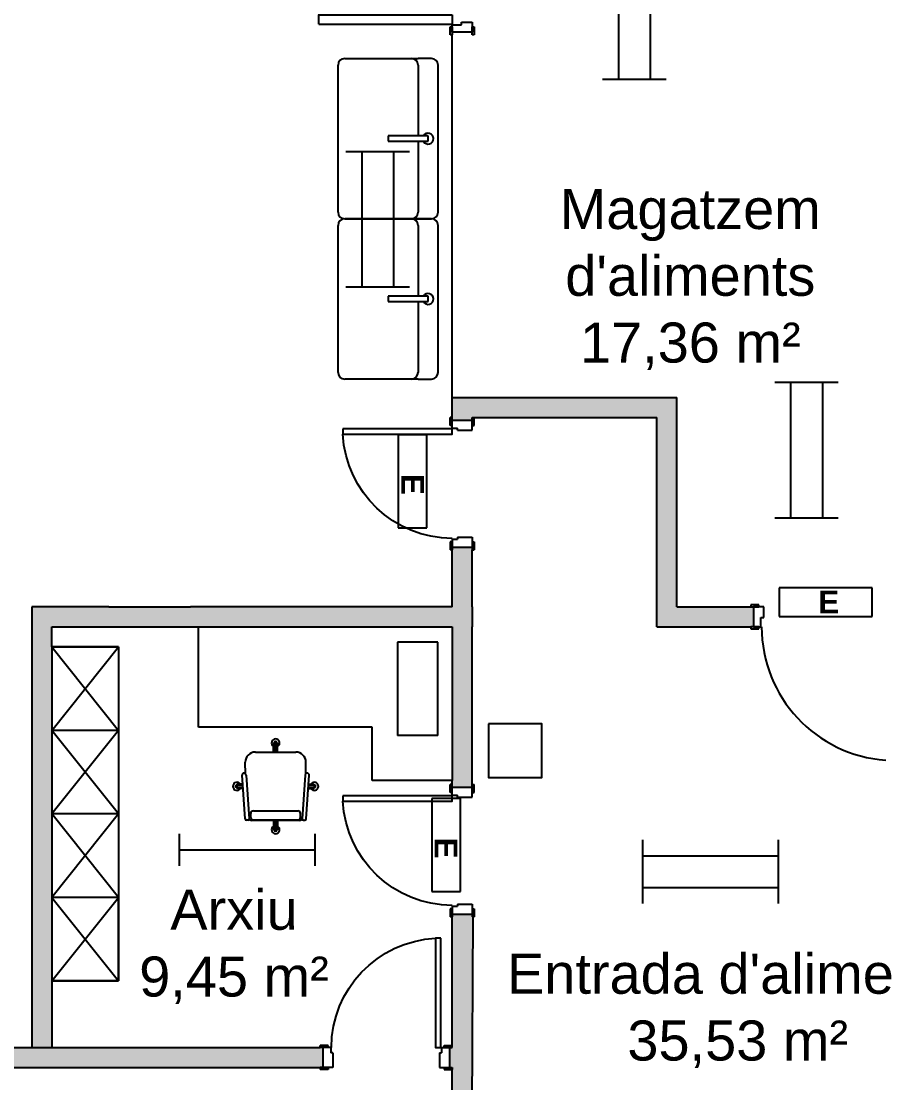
# Model space of a CAD drawing. Header units: millimetres. Extents: x 2412 to 2920, y 1219 to 1516.
# Drawn here: x 2653.87 to 2686.25, y 1355.96 to 1395.7 of the extents above; entities that cross this region are included whole.
import ezdxf

# ---------------------------------------------------------------- set-up
doc = ezdxf.new("R2010")
doc.units = ezdxf.units.MM
doc.layers.get('0').update_dxf_attribs({"color": 252})
for name, color, linetype in [('CUINA', 254, 'Continuous'), ('ELÈCTRICA', 250, 'Continuous'), ('ELÈCTRICA_0', 254, 'Continuous'), ('LLUMS_EMERGÈNCIA', 254, 'Continuous'), ('MOBLES', 254, 'Continuous'), ('PB-10-1PILARS', 252, 'Continuous'), ('PORTES', 252, 'Continuous'), ('PORTES_CAMBRA', 252, 'Continuous'), ('SUPERFÍCIES', 7, 'Continuous')]:
    doc.layers.add(name, color=color, linetype=linetype)
doc.layers.get('ELÈCTRICA').off()
doc.styles.add('Arial_BoldMT', font='arialbd.ttf', dxfattribs={"height": 0.2})
doc.styles.add('SWIS721', font='swissl.ttf')

# ---------------------------------------------------------------- blocks, each defined once
blk = doc.blocks.new('P80E-15P')
for p, q in [((-0.97, 0.15), (-0.97, 0.165)), ((-0.91, 0.165), (-0.97, 0.165)), ((-0.91, 0.15), (-0.91, 0.165)), ((-0.04, 0.165), (0.02, 0.165)), ((-0.04, 0.15), (-0.04, 0.165)), ((0.02, 0.15), (0.02, 0.165)), ((-0.91, 0.15), (-0.97, 0.15)), ((-0.95, 0.15), (-0.95, 0)), ((-0.89, 0.15), (-0.95, 0.15)), ((-0.89, 0.15), (-0.89, 0.11)), ((-0.875, 0.11), (-0.89, 0.11)), ((-0.875, 0.11), (-0.875, 0)), ((-0.075, 0.11), (-0.075, 0)), ((-0.075, 0.11), (-0.06, 0.11)), ((-0.06, 0.15), (0, 0.15)), ((-0.06, 0.15), (-0.06, 0.11)), ((-0.04, 0.15), (0.02, 0.15)), ((0, 0.15), (0, 0)), ((-0.97, 0), (-0.97, -0.015)), ((-0.91, 0), (-0.97, 0)), ((-0.875, 0), (-0.95, 0)), ((-0.91, 0), (-0.91, -0.015)), ((-0.075, 0), (0, 0)), ((-0.04, 0), (0.02, 0)), ((-0.04, 0), (-0.04, -0.015)), ((0.02, 0), (0.02, -0.015)), ((-0.91, -0.015), (-0.97, -0.015)), ((-0.04, -0.015), (0.02, -0.015))]:
    blk.add_line(p, q)
blk.add_lwpolyline([(-0.885, 0.97), (-0.845, 0.97), (-0.845, 0.15), (-0.885, 0.15)], close=True)
blk.add_arc((-0.885, 0.15), 0.82, 0, 87.20397)
blk = doc.blocks.new('A$C2C1F75B2')
for p, q in [((0.3025, 0.6744), (0.3325, 0.6744)), ((0.3025, 0.6062), (0.3025, 0.6744)), ((0.3099, 0.6062), (0.3099, 0.6744)), ((0.3251, 0.6062), (0.3251, 0.6744)), ((0.3325, 0.6062), (0.3325, 0.6744)), ((0.1671, 0.6062), (0.4679, 0.6062)), ((0.3025, 0.6062), (0.3325, 0.6062)), ((0.0939, 0.4454), (0.0921, 0.5312)), ((0.5411, 0.4454), (0.5429, 0.5312)), ((0.0905, 0.1114), (0.0683, 0.4345)), ((0.0981, 0.4345), (0.1203, 0.1114)), ((0.5369, 0.4345), (0.5147, 0.1114)), ((0.5445, 0.1114), (0.5667, 0.4345)), ((0.03, 0.3672), (0.03, 0.3372)), ((0.0729, 0.3672), (0.03, 0.3672)), ((0.0734, 0.3598), (0.03, 0.3598)), ((0.0745, 0.3446), (0.03, 0.3446)), ((0.075, 0.3372), (0.03, 0.3372)), ((0.56, 0.3372), (0.605, 0.3372)), ((0.5605, 0.3446), (0.605, 0.3446)), ((0.5616, 0.3598), (0.605, 0.3598)), ((0.5621, 0.3672), (0.605, 0.3672)), ((0.605, 0.3672), (0.605, 0.3372)), ((0.1527, 0.1702), (0.4823, 0.1702)), ((0.1103, 0.1014), (0.1005, 0.1014)), ((0.1327, 0.1215), (0.1327, 0.1502)), ((0.4946, 0.0982), (0.1404, 0.0982)), ((0.4823, 0.1015), (0.1527, 0.1015)), ((0.3025, 0.0982), (0.3025, 0.03)), ((0.3025, 0.0982), (0.3325, 0.0982)), ((0.3099, 0.0982), (0.3099, 0.03)), ((0.3251, 0.0982), (0.3251, 0.03)), ((0.3325, 0.0982), (0.3325, 0.03)), ((0.5023, 0.1215), (0.5023, 0.1502)), ((0.5247, 0.1014), (0.5345, 0.1014)), ((0.3025, 0.03), (0.3325, 0.03))]:
    blk.add_line(p, q)
for centre, radius, start, end in [((0.3175, 0.6744), 0.03, 300, 240), ((0.3175, 0.6744), 0.0102, 0, 180), ((0.1671, 0.5312), 0.075, 90, 180), ((0.4679, 0.5312), 0.075, 0, 90), ((0.0843, 0.4345), 0.016, 93.90275, 180), ((0.0821, 0.4345), 0.016, 0, 86.09725), ((0.5529, 0.4345), 0.016, 93.90275, 180), ((0.5507, 0.4345), 0.016, 360, 86.09725), ((0.03, 0.3522), 0.03, 30, 330), ((0.03, 0.3522), 0.0102, 90, 270), ((0.605, 0.3522), 0.03, 210, 150), ((0.605, 0.3522), 0.0102, 270, 90), ((0.1527, 0.1502), 0.02, 90, 180), ((0.4823, 0.1502), 0.02, 0, 90), ((0.1005, 0.1114), 0.01, 180, 270), ((0.1103, 0.1114), 0.01, 270, 0), ((0.1415, 0.1197), 0.0215, 186.44328, 266.92248), ((0.1527, 0.1215), 0.02, 180, 270), ((0.4823, 0.1215), 0.02, 270, 0), ((0.4935, 0.1197), 0.0215, 273.07752, 353.55672), ((0.5247, 0.1114), 0.01, 180, 270), ((0.5345, 0.1114), 0.01, 270, 360), ((0.3175, 0.03), 0.03, 120, 60), ((0.3175, 0.03), 0.0102, 180, 0)]:
    blk.add_arc(centre, radius, start, end)
blk = doc.blocks.new('Porta cambra')
for p, q in [((123.1576, 11.8348), (123.0876, 11.8348)), ((123.0876, 11.8348), (123.0876, 10.8348)), ((123.1576, 11.8348), (123.1576, 10.8348)), ((122.0778, 10.8348), (122.0778, 10.8498)), ((122.0778, 10.8498), (122.0978, 10.8498)), ((122.1378, 10.8348), (122.0778, 10.8348)), ((122.0978, 10.8498), (122.1378, 10.8498)), ((122.0978, 10.6848), (122.0978, 10.8348)), ((122.0978, 10.8348), (122.1526, 10.8348)), ((122.1378, 10.8498), (122.1378, 10.8348)), ((122.1526, 10.8348), (122.1526, 10.7648)), ((123.0876, 10.8348), (123.1576, 10.8348)), ((123.1624, 10.8348), (123.1624, 10.7648)), ((123.2173, 10.8348), (123.1624, 10.8348)), ((123.2173, 10.8498), (123.1773, 10.8498)), ((123.1773, 10.8498), (123.1773, 10.8348)), ((123.1773, 10.8348), (123.2373, 10.8348)), ((123.2373, 10.8498), (123.2173, 10.8498)), ((123.2173, 10.6848), (123.2173, 10.8348)), ((123.2373, 10.8348), (123.2373, 10.8498)), ((122.1526, 10.7648), (122.1728, 10.7648)), ((122.1728, 10.7648), (122.1728, 10.6848)), ((123.1624, 10.7648), (123.1423, 10.7648)), ((123.1423, 10.7648), (123.1423, 10.6848)), ((122.0778, 10.6698), (122.0778, 10.6848)), ((122.0778, 10.6848), (122.0978, 10.6848)), ((122.1378, 10.6698), (122.0778, 10.6698)), ((122.1728, 10.6848), (122.0978, 10.6848)), ((122.0978, 10.6848), (122.1378, 10.6848)), ((122.1378, 10.6848), (122.1378, 10.6698)), ((123.1423, 10.6848), (123.2173, 10.6848)), ((123.2173, 10.6848), (123.1773, 10.6848)), ((123.1773, 10.6848), (123.1773, 10.6698)), ((123.1773, 10.6698), (123.2373, 10.6698)), ((123.2373, 10.6848), (123.2173, 10.6848)), ((123.2373, 10.6698), (123.2373, 10.6848))]:
    blk.add_line(p, q)
blk.add_arc((123.1576, 10.8348), 1, 94.01399, 180)
blk = doc.blocks.new('pica')
at = {"layer": 'CUINA'}
for p, q in [((101.9159, 20.3787), (103.0159, 20.3787)), ((101.8659, 19.7787), (101.8659, 20.3287)), ((103.0659, 20.3287), (103.0659, 19.7787)), ((102.4859, 20.0037), (102.4459, 20.0037)), ((102.4459, 20.0037), (102.4459, 19.7037)), ((102.4859, 19.7037), (102.4859, 20.0037)), ((101.8659, 19.7787), (101.8659, 19.6787)), ((102.4459, 19.7787), (101.9159, 19.7787)), ((103.0159, 19.7787), (102.4859, 19.7787)), ((103.0659, 19.6787), (103.0659, 19.7787)), ((102.4459, 19.7037), (102.4659, 19.7037)), ((102.4659, 19.7037), (102.4859, 19.7037)), ((101.9159, 19.6287), (103.0159, 19.6287))]:
    blk.add_line(p, q, dxfattribs=at)
for centre, radius, start, end in [((101.9159, 20.3287), 0.05, 90, 180), ((103.0159, 20.3287), 0.05, 0, 90), ((101.9159, 19.8287), 0.05, 180, 270), ((103.0159, 19.8287), 0.05, 270, 0), ((102.4659, 19.7037), 0.0406, 119.51428, 60.48572), ((101.9159, 19.6787), 0.05, 180, 270), ((103.0159, 19.6787), 0.05, 270, 0)]:
    blk.add_arc(centre, radius, start, end, dxfattribs=at)
blk = doc.blocks.new('fluorescent')
at = {"layer": 'ELÈCTRICA_0', "linetype": 'Continuous', "ltscale": 0.5}
for p, q in [((113.113, -12.148), (113.113, -12.624)), ((115.142, -12.148), (115.142, -12.624)), ((113.113, -12.386), (115.142, -12.386))]:
    blk.add_line(p, q, dxfattribs=at)
blk = doc.blocks.new('llum_e')
at = {"layer": 'LLUMS_EMERGÈNCIA', "linetype": 'Continuous'}
for p, q in [((0, 0.282), (0, 0)), ((0.911, 0.282), (0, 0.282)), ((0.911, 0), (0.911, 0.282)), ((0, 0), (0.911, 0))]:
    blk.add_line(p, q, dxfattribs=at)
at = {"layer": 'LLUMS_EMERGÈNCIA', "linetype": 'Continuous', "insert": (0.383, 0.252), "char_height": 0.222, "attachment_point": 1, "style": 'Arial_BoldMT'}
blk.add_mtext_dynamic_manual_height_columns('E', width=0.08899, gutter_width=0.89, heights=[0], dxfattribs=at)

msp = doc.modelspace()

# ---------------------------------------------------------------- hatches: boundary and pattern name
at = {"linetype": 'Continuous'}
h = msp.add_hatch(color=256, dxfattribs=at)
h.dxf.hatch_style = 1
h.paths.add_polyline_path([(2678.427, 1381.614), (2670.013, 1381.614), (2670.013, 1380.864), (2670.013, 1380.764), (2670.763, 1380.764), (2670.763, 1380.864), (2670.838, 1380.864), (2674.218, 1380.864), (2677.677, 1380.864), (2677.677, 1376.002), (2678.427, 1376.002)])
h.paths.add_polyline_path([(2582.338, 1417.767), (2564.47, 1417.767), (2564.47, 1417.394), (2582.338, 1417.394)])
h.paths.add_polyline_path([(2586.625, 1417.767), (2582.338, 1417.767), (2582.338, 1417.394), (2586.625, 1417.394)])
h.paths.add_polyline_path([(2591.195, 1417.767), (2586.625, 1417.767), (2586.625, 1417.394), (2591.195, 1417.394)])
h.paths.add_polyline_path([(2554.764, 1395.144), (2554.764, 1399.519), (2554.764, 1399.964), (2554.014, 1399.964), (2554.014, 1399.865), (2554.014, 1394.394), (2554.014, 1387.651), (2554.764, 1387.651), (2554.764, 1394.394)])
h.paths.add_polyline_path([(2543.451, 1416.645), (2542.701, 1416.989), (2542.701, 1410.514), (2542.701, 1410.414), (2543.451, 1410.414), (2543.451, 1410.514), (2543.526, 1410.514), (2554.13, 1410.514), (2554.13, 1411.014), (2543.451, 1411.014)])
h.paths.add_polyline_path([(2556.059, 1411.014), (2554.13, 1411.014), (2554.13, 1410.514), (2556.059, 1410.514)])
h.paths.add_polyline_path([(2636.313, 1355.231), (2639.508, 1355.231), (2639.508, 1358.322), (2636.313, 1358.322)], flags=9)
h.paths.add_polyline_path([(2652.535, 1343.885), (2670.868, 1343.885), (2670.868, 1346.976), (2652.535, 1346.976)], flags=9)
h.paths.add_polyline_path([(2662.416, 1335.557), (2665.612, 1335.557), (2665.612, 1338.648), (2662.416, 1338.648)], flags=9)
h.paths.add_polyline_path([(2669.076, 1341.166), (2687.409, 1341.166), (2687.409, 1344.257), (2669.076, 1344.257)], flags=9)
h.paths.add_polyline_path([(2657.444, 1358.321), (2666.216, 1358.321), (2666.216, 1364.071), (2657.444, 1364.071)], flags=9)
h.paths.add_polyline_path([(2678.093, 1411.506), (2699.436, 1411.506), (2699.436, 1417.256), (2678.093, 1417.256)], flags=9)
h.paths.add_polyline_path([(2673.778, 1382.054), (2684.048, 1382.054), (2684.048, 1390.304), (2673.778, 1390.304)], flags=9)
h.paths.add_polyline_path([(2691.166, 1383.441), (2706.125, 1383.441), (2706.125, 1389.191), (2691.166, 1389.191)], flags=9)
h.paths.add_polyline_path([(2671.98, 1355.926), (2689.362, 1355.926), (2689.362, 1361.676), (2671.98, 1361.676)], flags=9)
h.paths.add_polyline_path([(2535.808, 1357.292), (2537.025, 1357.292), (2537.025, 1359.044), (2535.808, 1359.044)], flags=9)
h.paths.add_polyline_path([(2557.564, 1358.1), (2558.781, 1358.1), (2558.781, 1359.852), (2557.564, 1359.852)], flags=9)
h.paths.add_polyline_path([(2582.293, 1347.269), (2583.511, 1347.269), (2583.511, 1349.022), (2582.293, 1349.022)], flags=9)
h.paths.add_polyline_path([(2614.18, 1347.226), (2615.398, 1347.226), (2615.398, 1348.978), (2614.18, 1348.978)], flags=9)
h.paths.add_polyline_path([(2636.094, 1347.31), (2637.312, 1347.31), (2637.312, 1349.062), (2636.094, 1349.062)], flags=9)
h.paths.add_polyline_path([(2598.268, 1357.608), (2599.485, 1357.608), (2599.485, 1359.36), (2598.268, 1359.36)], flags=9)
h.paths.add_polyline_path([(2608.444, 1361.238), (2610.304, 1361.238), (2610.304, 1364.488), (2608.444, 1364.488)], flags=9)
h.paths.add_polyline_path([(2630.745, 1379.773), (2632.605, 1379.773), (2632.605, 1383.023), (2630.745, 1383.023)], flags=9)
h.paths.add_polyline_path([(2643.457, 1379.647), (2646.427, 1379.647), (2646.427, 1382.897), (2643.457, 1382.897)], flags=9)
h.paths.add_polyline_path([(2553.065, 1353.47), (2562.316, 1353.47), (2562.316, 1356.561), (2553.065, 1356.561)], flags=9)
h.paths.add_polyline_path([(2626.21, 1355.249), (2629.405, 1355.249), (2629.405, 1358.34), (2626.21, 1358.34)], flags=9)
h.paths.add_polyline_path([(2562.807, 1357.266), (2566.003, 1357.266), (2566.003, 1360.357), (2562.807, 1360.357)], flags=9)
h.paths.add_polyline_path([(2629.292, 1358.471), (2632.488, 1358.471), (2632.488, 1361.562), (2629.292, 1361.562)], flags=9)
h.paths.add_polyline_path([(2632.02, 1358.424), (2635.216, 1358.424), (2635.216, 1361.515), (2632.02, 1361.515)], flags=9)
h.paths.add_polyline_path([(2612.405, 1353.454), (2624.683, 1353.454), (2624.683, 1356.545), (2612.405, 1356.545)], flags=9)
h.paths.add_polyline_path([(2535.824, 1343.539), (2553.656, 1343.539), (2553.656, 1351.789), (2535.824, 1351.789)], flags=9)
h = msp.add_hatch(color=256, dxfattribs=at)
h.dxf.hatch_style = 1
h.paths.add_polyline_path([(2554.764, 1378.647), (2554.764, 1378.747), (2554.014, 1378.747), (2554.014, 1378.647), (2554.014, 1370.894), (2554.014, 1370.144), (2554.014, 1366.49), (2554.764, 1366.49)])
h.paths.add_polyline_path([(2554.764, 1366.49), (2554.014, 1366.49), (2554.014, 1361.159), (2554.014, 1360.409), (2554.014, 1357.277), (2548.034, 1357.277), (2547.284, 1357.277), (2539.46, 1357.277), (2539.36, 1357.277), (2539.36, 1356.838), (2555.84, 1356.838), (2555.84, 1357.277), (2555.74, 1357.277), (2554.764, 1357.277)])
h.paths.add_polyline_path([(2564.47, 1357.277), (2560.69, 1357.277), (2560.59, 1357.277), (2560.59, 1356.527), (2560.69, 1356.527), (2563.263, 1356.527), (2563.263, 1355.152), (2564.013, 1355.152), (2564.013, 1355.252), (2564.013, 1356.527), (2564.47, 1356.527)])
h.paths.add_polyline_path([(2625.944, 1357.277), (2611.017, 1357.277), (2611.017, 1356.949), (2625.944, 1356.949)], flags=17)
h.paths.add_polyline_path([(2631.172, 1357.277), (2625.944, 1357.277), (2625.944, 1356.949), (2611.017, 1356.949), (2611.017, 1357.277), (2603.385, 1357.277), (2603.304, 1357.277), (2603.304, 1356.527), (2603.385, 1356.527), (2631.172, 1356.527)])
h.paths.add_polyline_path([(2633.078, 1356.949), (2631.172, 1356.949), (2631.172, 1356.527), (2633.078, 1356.527)])
h.paths.add_polyline_path([(2633.078, 1357.277), (2631.172, 1357.277), (2631.172, 1356.949), (2633.078, 1356.949)])
h.paths.add_polyline_path([(2633.764, 1356.949), (2633.078, 1356.949), (2633.078, 1356.527), (2633.764, 1356.527)])
h.paths.add_polyline_path([(2665.163, 1357.277), (2665.063, 1357.277), (2654.263, 1357.277), (2653.598, 1357.277), (2653.598, 1356.949), (2652.097, 1356.949), (2641.106, 1356.949), (2641.106, 1357.277), (2633.078, 1357.277), (2633.078, 1356.949), (2633.764, 1356.949), (2633.764, 1356.527), (2665.063, 1356.527), (2665.163, 1356.527)])
h.paths.add_polyline_path([(2653.598, 1357.277), (2641.106, 1357.277), (2641.106, 1356.949), (2652.097, 1356.949), (2653.598, 1356.949)], flags=17)
h.paths.add_polyline_path([(2655.013, 1372.277), (2655.013, 1372.608), (2654.263, 1372.608), (2654.263, 1357.277), (2655.013, 1357.277)])
h.paths.add_polyline_path([(2670.763, 1373.777), (2670.763, 1375.914), (2670.763, 1376.014), (2670.013, 1376.014), (2670.013, 1375.914), (2670.013, 1374.602), (2670.013, 1373.777), (2660.208, 1373.777), (2657.145, 1373.777), (2655.013, 1373.777), (2654.263, 1373.777), (2654.263, 1372.608), (2655.013, 1372.608), (2655.013, 1373.027), (2670.013, 1373.027), (2670.013, 1367.277), (2670.013, 1367.127), (2670.013, 1367.027), (2670.763, 1367.027), (2670.763, 1367.127), (2670.763, 1373.027)])
h.paths.add_polyline_path([(2670.798, 1361.663), (2670.013, 1361.663), (2670.013, 1357.352), (2670.013, 1357.277), (2669.913, 1357.277), (2669.913, 1356.527), (2670.013, 1356.527), (2670.013, 1356.452), (2670.013, 1354.686), (2670.013, 1354.586), (2670.763, 1354.586), (2670.763, 1354.686)])
h.paths.add_polyline_path([(2670.8, 1362.177), (2670.763, 1362.177), (2670.763, 1362.277), (2670.013, 1362.277), (2670.013, 1362.177), (2670.013, 1361.663), (2670.798, 1361.663)])
h.paths.add_polyline_path([(2529.075, 1356.999), (2529.075, 1357.277), (2522.82, 1357.277), (2522.82, 1356.999), (2522.82, 1356.697), (2529.075, 1356.697)], flags=17)
h.paths.add_polyline_path([(2522.82, 1356.999), (2522.82, 1357.277), (2516.566, 1357.277), (2516.566, 1356.999), (2516.566, 1356.697), (2522.82, 1356.697)], flags=17)
h.paths.add_polyline_path([(2531.399, 1352.968), (2531.036, 1352.968), (2531.036, 1352.433), (2531.399, 1352.433), (2531.399, 1352.533)])
h.paths.add_polyline_path([(2531.399, 1356.527), (2530.649, 1356.527), (2530.649, 1354.143), (2531.036, 1354.143), (2531.399, 1354.143)])
h.paths.add_polyline_path([(2599.213, 1348.277), (2604.013, 1348.277), (2606.713, 1348.277), (2606.713, 1343.597), (2607.213, 1343.597), (2607.213, 1348.277), (2608.213, 1348.277), (2611.661, 1348.277), (2611.661, 1349.027), (2609.662, 1349.027), (2609.013, 1349.027), (2586.014, 1349.027), (2586.014, 1348.277), (2590.463, 1348.277), (2590.463, 1343.597), (2590.963, 1343.597), (2590.963, 1348.277), (2598.463, 1348.277), (2598.463, 1343.597), (2599.213, 1343.597)])
h.paths.add_polyline_path([(2590.963, 1343.597), (2590.463, 1343.597), (2590.463, 1335.027), (2590.463, 1324.394), (2590.963, 1324.394), (2590.963, 1330.027), (2590.963, 1335.027)])
h.paths.add_polyline_path([(2554.764, 1339.394), (2554.764, 1356.527), (2555.74, 1356.527), (2555.84, 1356.527), (2555.84, 1356.838), (2539.36, 1356.838), (2539.36, 1356.527), (2539.46, 1356.527), (2547.284, 1356.527), (2548.034, 1356.527), (2554.014, 1356.527), (2554.014, 1340.144), (2554.014, 1337.144), (2543.714, 1337.144), (2543.714, 1336.394), (2554.764, 1336.394)])
h.paths.add_polyline_path([(2543.714, 1337.144), (2537.096, 1337.144), (2537.096, 1336.394), (2543.714, 1336.394)])
h.paths.add_polyline_path([(2531.499, 1337.144), (2508.034, 1337.144), (2508.034, 1339.394), (2508.034, 1340.144), (2508.034, 1345.706), (2507.034, 1345.706), (2507.034, 1341.183), (2507.034, 1336.394), (2508.034, 1336.394), (2531.499, 1336.394)])
h.paths.add_polyline_path([(2531.399, 1346.736), (2531.399, 1346.836), (2530.649, 1346.836), (2530.649, 1346.736), (2530.649, 1340.814), (2531.399, 1340.814)])
h.paths.add_polyline_path([(2531.399, 1340.814), (2530.649, 1340.814), (2530.649, 1337.144), (2531.399, 1337.144)], flags=17)
h.paths.add_polyline_path([(2508.034, 1351.125), (2507.034, 1351.125), (2507.034, 1345.706), (2508.034, 1345.706)])
h.paths.add_polyline_path([(2516.566, 1357.277), (2512.301, 1357.277), (2512.301, 1356.697), (2516.566, 1356.697), (2516.566, 1356.999)], flags=17)
h.paths.add_polyline_path([(2533.763, 1357.277), (2533.663, 1357.277), (2529.075, 1357.277), (2529.075, 1356.999), (2529.075, 1356.697), (2522.82, 1356.697), (2516.566, 1356.697), (2512.301, 1356.697), (2512.301, 1357.277), (2508.406, 1357.277), (2508.406, 1356.527), (2527.659, 1356.527), (2528.409, 1356.527), (2533.663, 1356.527), (2533.763, 1356.527)])
h.paths.add_polyline_path([(2531.036, 1354.143), (2530.649, 1354.143), (2530.649, 1352.968), (2531.036, 1352.968)])
h.paths.add_polyline_path([(2531.399, 1354.143), (2531.036, 1354.143), (2531.036, 1352.968), (2531.399, 1352.968)])
h.paths.add_polyline_path([(2531.036, 1352.968), (2530.649, 1352.968), (2530.649, 1352.533), (2530.649, 1352.433), (2531.036, 1352.433)])
h.paths.add_polyline_path([(2554.764, 1387.651), (2554.014, 1387.651), (2554.014, 1384.441), (2547.284, 1384.441), (2534.696, 1384.441), (2534.696, 1383.691), (2550.393, 1383.691), (2554.014, 1383.691), (2554.014, 1383.597), (2554.014, 1383.497), (2554.764, 1383.497), (2554.764, 1383.597)])
h.paths.add_polyline_path([(2636.313, 1355.231), (2639.508, 1355.231), (2639.508, 1358.322), (2636.313, 1358.322)], flags=9)
h.paths.add_polyline_path([(2652.535, 1343.885), (2670.868, 1343.885), (2670.868, 1346.976), (2652.535, 1346.976)], flags=9)
h.paths.add_polyline_path([(2662.416, 1335.557), (2665.612, 1335.557), (2665.612, 1338.648), (2662.416, 1338.648)], flags=9)
h.paths.add_polyline_path([(2669.076, 1341.166), (2687.409, 1341.166), (2687.409, 1344.257), (2669.076, 1344.257)], flags=9)
h.paths.add_polyline_path([(2657.444, 1358.321), (2666.216, 1358.321), (2666.216, 1364.071), (2657.444, 1364.071)], flags=9)
h.paths.add_polyline_path([(2678.093, 1411.506), (2699.436, 1411.506), (2699.436, 1417.256), (2678.093, 1417.256)], flags=9)
h.paths.add_polyline_path([(2673.778, 1382.054), (2684.048, 1382.054), (2684.048, 1390.304), (2673.778, 1390.304)], flags=9)
h.paths.add_polyline_path([(2691.166, 1383.441), (2706.125, 1383.441), (2706.125, 1389.191), (2691.166, 1389.191)], flags=9)
h.paths.add_polyline_path([(2671.98, 1355.926), (2689.362, 1355.926), (2689.362, 1361.676), (2671.98, 1361.676)], flags=9)
h.paths.add_polyline_path([(2557.564, 1358.1), (2558.781, 1358.1), (2558.781, 1359.852), (2557.564, 1359.852)], flags=9)
h.paths.add_polyline_path([(2582.293, 1347.269), (2583.511, 1347.269), (2583.511, 1349.022), (2582.293, 1349.022)], flags=9)
h.paths.add_polyline_path([(2614.18, 1347.226), (2615.398, 1347.226), (2615.398, 1348.978), (2614.18, 1348.978)], flags=9)
h.paths.add_polyline_path([(2598.268, 1357.608), (2599.485, 1357.608), (2599.485, 1359.36), (2598.268, 1359.36)], flags=9)
h.paths.add_polyline_path([(2608.444, 1361.238), (2610.304, 1361.238), (2610.304, 1364.488), (2608.444, 1364.488)], flags=9)
h.paths.add_polyline_path([(2553.065, 1353.47), (2562.316, 1353.47), (2562.316, 1356.561), (2553.065, 1356.561)], flags=9)
h.paths.add_polyline_path([(2626.21, 1355.249), (2629.405, 1355.249), (2629.405, 1358.34), (2626.21, 1358.34)], flags=9)
h.paths.add_polyline_path([(2562.807, 1357.266), (2566.003, 1357.266), (2566.003, 1360.357), (2562.807, 1360.357)], flags=9)
h.paths.add_polyline_path([(2629.292, 1358.471), (2632.488, 1358.471), (2632.488, 1361.562), (2629.292, 1361.562)], flags=9)
h.paths.add_polyline_path([(2632.02, 1358.424), (2635.216, 1358.424), (2635.216, 1361.515), (2632.02, 1361.515)], flags=9)
h.paths.add_polyline_path([(2612.405, 1353.454), (2624.683, 1353.454), (2624.683, 1356.545), (2612.405, 1356.545)], flags=9)
h = msp.add_hatch(color=256, dxfattribs=at)
h.dxf.hatch_style = 1
h.paths.add_polyline_path([(2576.513, 1342.136), (2576.513, 1342.236), (2576.013, 1342.236), (2576.013, 1342.136), (2576.013, 1340.777), (2569.83, 1340.777, -0.409674), (2567.726, 1340.777), (2567.313, 1340.777), (2567.313, 1340.277), (2576.013, 1340.277), (2576.013, 1339.467), (2576.013, 1339.367), (2576.513, 1339.367), (2576.513, 1339.467)])
h.paths.add_polyline_path([(2634.512, 1349.027), (2634.412, 1349.027), (2634.06, 1349.027), (2617.162, 1349.027), (2617.062, 1349.027), (2617.062, 1348.277), (2617.162, 1348.277), (2618.012, 1348.277), (2621.162, 1348.277), (2621.162, 1347.086), (2621.162, 1346.986), (2621.662, 1346.986), (2621.662, 1347.086), (2621.662, 1348.277), (2622.162, 1348.277), (2626.162, 1348.277), (2630.912, 1348.277), (2633.662, 1348.277), (2633.662, 1345.627), (2633.662, 1345.627), (2633.662, 1343.597), (2634.412, 1343.597), (2634.412, 1348.277), (2634.512, 1348.277)])
h.paths.add_polyline_path([(2662.513, 1349.027), (2641.526, 1349.027), (2641.526, 1348.277), (2652.763, 1348.277), (2661.763, 1348.277), (2661.763, 1340.777), (2661.763, 1340.677), (2662.513, 1340.677), (2662.513, 1340.777), (2662.588, 1340.777), (2664.017, 1340.777), (2664.017, 1341.527), (2662.513, 1341.527)])
h.paths.add_polyline_path([(2641.526, 1349.027), (2639.362, 1349.027), (2639.262, 1349.027), (2639.262, 1348.277), (2639.362, 1348.277), (2641.526, 1348.277)])
h.paths.add_polyline_path([(2707.034, 1352.215), (2706.034, 1352.215), (2706.034, 1349.027), (2705.92, 1349.027), (2705.92, 1348.277), (2706.034, 1348.277), (2706.034, 1348.052), (2707.034, 1348.052), (2707.034, 1348.133)])
h.paths.add_polyline_path([(2705.92, 1349.027), (2683.681, 1349.027), (2683.681, 1348.277), (2705.92, 1348.277)])
h.paths.add_polyline_path([(2683.681, 1349.027), (2670.763, 1349.027), (2670.763, 1349.736), (2670.763, 1349.836), (2670.013, 1349.836), (2670.013, 1349.736), (2670.013, 1348.277), (2683.681, 1348.277)])
h.paths.add_polyline_path([(2681.303, 1373.777), (2681.203, 1373.777), (2678.427, 1373.777), (2678.427, 1376.002), (2677.677, 1376.002), (2677.677, 1373.027), (2681.203, 1373.027), (2681.303, 1373.027)])
h.paths.add_polyline_path([(2553.065, 1353.47), (2562.316, 1353.47), (2562.316, 1356.561), (2553.065, 1356.561)], flags=9)
h.paths.add_polyline_path([(2626.21, 1355.249), (2629.405, 1355.249), (2629.405, 1358.34), (2626.21, 1358.34)], flags=9)
h.paths.add_polyline_path([(2562.807, 1357.266), (2566.003, 1357.266), (2566.003, 1360.357), (2562.807, 1360.357)], flags=9)
h.paths.add_polyline_path([(2629.292, 1358.471), (2632.488, 1358.471), (2632.488, 1361.562), (2629.292, 1361.562)], flags=9)
h.paths.add_polyline_path([(2632.02, 1358.424), (2635.216, 1358.424), (2635.216, 1361.515), (2632.02, 1361.515)], flags=9)
h.paths.add_polyline_path([(2636.313, 1355.231), (2639.508, 1355.231), (2639.508, 1358.322), (2636.313, 1358.322)], flags=9)
h.paths.add_polyline_path([(2612.405, 1353.454), (2624.683, 1353.454), (2624.683, 1356.545), (2612.405, 1356.545)], flags=9)
h.paths.add_polyline_path([(2535.824, 1343.539), (2553.656, 1343.539), (2553.656, 1351.789), (2535.824, 1351.789)], flags=9)
h.paths.add_polyline_path([(2652.535, 1343.885), (2670.868, 1343.885), (2670.868, 1346.976), (2652.535, 1346.976)], flags=9)

# ---------------------------------------------------------------- linework, layer by layer
for p, q in [((2670.013, 1380.864), (2670.013, 1395.188)), ((2670.013, 1374.602), (2670.013, 1375.914)), ((2670.763, 1373.777), (2670.763, 1375.914)), ((2678.427, 1373.777), (2681.203, 1373.777)), ((2670.013, 1373.027), (2670.013, 1367.277)), ((2670.763, 1367.127), (2670.763, 1373.027)), ((2677.677, 1373.027), (2681.203, 1373.027)), ((2669.468, 1372.456), (2667.968, 1372.456)), ((2667.968, 1372.456), (2667.968, 1368.956)), ((2669.468, 1368.956), (2669.468, 1372.456)), ((2669.468, 1368.956), (2667.968, 1368.956)), ((2670.013, 1367.127), (2670.013, 1367.277)), ((2670.013, 1357.352), (2670.013, 1362.177)), ((2670.763, 1354.686), (2670.8, 1362.177)), ((2603.385, 1357.277), (2654.263, 1357.277)), ((2654.263, 1357.277), (2665.063, 1357.277)), ((2603.385, 1356.527), (2665.063, 1356.527)), ((2670.013, 1354.686), (2670.013, 1356.452))]:
    msp.add_line(p, q, dxfattribs=at)
for p, q in [((2670.013, 1381.614), (2678.427, 1381.614)), ((2678.427, 1373.777), (2678.427, 1381.614)), ((2669.938, 1380.864), (2670.013, 1380.864)), ((2670.763, 1380.864), (2674.218, 1380.864)), ((2674.218, 1380.864), (2677.677, 1380.864)), ((2677.677, 1373.027), (2677.677, 1380.864)), ((2670.013, 1373.777), (2670.013, 1374.602)), ((2655.013, 1373.777), (2654.263, 1373.777)), ((2654.263, 1373.777), (2654.263, 1357.277)), ((2657.145, 1373.777), (2655.013, 1373.777)), ((2657.145, 1373.777), (2660.208, 1373.777)), ((2670.013, 1373.777), (2660.208, 1373.777)), ((2670.763, 1373.777), (2670.763, 1373.027)), ((2655.013, 1372.277), (2655.013, 1373.027)), ((2660.513, 1372.605), (2660.513, 1373.027)), ((2655.013, 1372.277), (2657.513, 1372.277))]:
    msp.add_line(p, q)
at = {"linetype": 'ByBlock', "ltscale": 0.5}
msp.add_line((2655.013, 1373.027), (2670.013, 1373.027), dxfattribs=at)
at = {"layer": 'MOBLES'}
for p, q in [((2660.513, 1369.277), (2660.513, 1372.605)), ((2655.013, 1372.277), (2655.013, 1357.277)), ((2655.013, 1369.152), (2657.513, 1372.277)), ((2655.013, 1372.277), (2657.513, 1369.152)), ((2657.513, 1372.277), (2657.513, 1359.777)), ((2657.513, 1372.277), (2657.513, 1366.027)), ((2657.513, 1372.277), (2657.513, 1369.152)), ((2657.513, 1369.152), (2655.013, 1369.152)), ((2657.513, 1366.027), (2655.013, 1369.152)), ((2657.513, 1369.152), (2655.013, 1366.027)), ((2662.013, 1369.277), (2660.513, 1369.277)), ((2667.013, 1369.277), (2662.013, 1369.277)), ((2667.013, 1367.277), (2667.013, 1369.277)), ((2670.013, 1367.277), (2667.013, 1367.277)), ((2657.513, 1366.027), (2655.013, 1366.027)), ((2657.513, 1366.027), (2655.013, 1366.027)), ((2657.513, 1366.027), (2655.013, 1362.902)), ((2657.513, 1362.902), (2655.013, 1366.027)), ((2657.513, 1362.902), (2655.013, 1362.902)), ((2655.013, 1362.902), (2657.513, 1359.777)), ((2655.013, 1359.777), (2657.513, 1362.902)), ((2657.513, 1359.777), (2657.513, 1362.902)), ((2657.513, 1359.777), (2655.013, 1359.777)), ((2655.013, 1359.777), (2657.513, 1359.777))]:
    msp.add_line(p, q, dxfattribs=at)
at = {"layer": 'MOBLES', "linetype": 'Continuous'}
msp.add_line((2657.513, 1372.277), (2655.013, 1372.277), dxfattribs=at)
at = {"layer": 'PB-10-1PILARS'}
msp.add_lwpolyline([(2671.368, 1369.394), (2671.368, 1367.394), (2673.368, 1367.394), (2673.368, 1369.394)], close=True, dxfattribs=at)
at = {"layer": 'PORTES_CAMBRA'}
for p, q in [((2681.503, 1373.852), (2681.203, 1373.852)), ((2681.203, 1373.852), (2681.203, 1373.777)), ((2681.203, 1373.777), (2681.303, 1373.777)), ((2681.678, 1373.777), (2681.303, 1373.777)), ((2681.303, 1373.777), (2681.303, 1373.027)), ((2681.303, 1373.777), (2681.503, 1373.777)), ((2681.503, 1373.777), (2681.503, 1373.852)), ((2681.678, 1373.377), (2681.678, 1373.777)), ((2681.577, 1373.027), (2681.577, 1373.377)), ((2681.577, 1373.377), (2681.678, 1373.377)), ((2681.503, 1373.027), (2681.203, 1373.027)), ((2681.203, 1373.027), (2681.203, 1372.952)), ((2681.303, 1373.027), (2681.577, 1373.027)), ((2681.503, 1372.952), (2681.503, 1373.027)), ((2681.203, 1372.952), (2681.303, 1372.952)), ((2681.303, 1372.952), (2681.503, 1372.952))]:
    msp.add_line(p, q, dxfattribs=at)
msp.add_arc((2686.602, 1373.027), 5, 180, 265.986, dxfattribs=at)

# ---------------------------------------------------------------- block references
at = {"xscale": 5, "yscale": 5, "zscale": 5, "rotation": 90}
for p in [(2767.628, 878.974), (2767.628, 872.974)]:
    msp.add_blockref('pica', p, dxfattribs=at)
at = {"layer": 'ELÈCTRICA', "linetype": 'Continuous', "xscale": 2.5, "yscale": 2.5, "zscale": 2.5, "rotation": 270}
for p in [(2707.203, 1681.377), (2708.393, 1681.377), (2697.59, 1673.598), (2698.781, 1673.598), (2713.652, 1664.952), (2714.843, 1664.952)]:
    msp.add_blockref('fluorescent', p, dxfattribs=at)
at = {"layer": 'ELÈCTRICA', "linetype": 'Continuous', "xscale": 2.5, "yscale": 2.5, "zscale": 2.5}
for p in [(2377.005, 1395.644), (2394.361, 1395.425), (2394.361, 1394.235)]:
    msp.add_blockref('fluorescent', p, dxfattribs=at)
at = {"layer": 'LLUMS_EMERGÈNCIA', "linetype": 'Continuous', "xscale": 3.821942613385332, "yscale": 3.821942613385332, "zscale": 3.821942613385332, "rotation": 270}
for p in [(2667.988, 1380.22), (2669.244, 1366.605)]:
    msp.add_blockref('llum_e', p, dxfattribs=at)
at = {"layer": 'LLUMS_EMERGÈNCIA', "linetype": 'Continuous', "xscale": 3.821942613385332, "yscale": 3.821942613385332, "zscale": 3.821942613385332}
msp.add_blockref('llum_e', (2682.259, 1373.416), dxfattribs=at)
at = {"layer": 'MOBLES', "xscale": 5.044806860137242, "yscale": 5.044806860137242, "zscale": 5.044806860137242}
msp.add_blockref('A$C2C1F75B2', (2661.794, 1365.281), dxfattribs=at)
at = {"layer": 'PORTES', "xscale": -5, "yscale": 5, "zscale": 5, "rotation": 90}
for p in [(2670.763, 1376.014), (2670.763, 1362.277)]:
    msp.add_blockref('P80E-15P', p, dxfattribs=at)
at = {"layer": 'PORTES', "xscale": -5, "yscale": 5, "zscale": 5}
msp.add_blockref('P80E-15P', (2665.163, 1356.527), dxfattribs=at)
at = {"layer": 'PORTES_CAMBRA', "xscale": -5, "yscale": 5, "zscale": 5, "rotation": 90}
msp.add_blockref('Porta cambra', (2724.187, 2011.374), dxfattribs=at)

# ---------------------------------------------------------------- texts
at = {"layer": 'SUPERFÍCIES', "linetype": 'ByBlock', "ltscale": 0.5, "char_height": 1.5, "attachment_point": 1, "style": 'SWIS721'}
for s, width, heights, insert in [("\\pxqc;Magatzem d'aliments\\P17,36 m²", 16.31229, [7.14], (2670.773, 1389.421)), ('\\pxqc;Arxiu\\P9,45 m²', 19.04329, [5.469], (2652.315, 1363.188)), ("\\pxqc;Entrada d'aliments\\P35,53 m²", 19.2812, [5.491], (2671.066, 1360.793))]:
    msp.add_mtext_dynamic_manual_height_columns(s, width=width, gutter_width=5, heights=heights, dxfattribs=dict(at, insert=insert))

doc.saveas('drawing.dxf')
